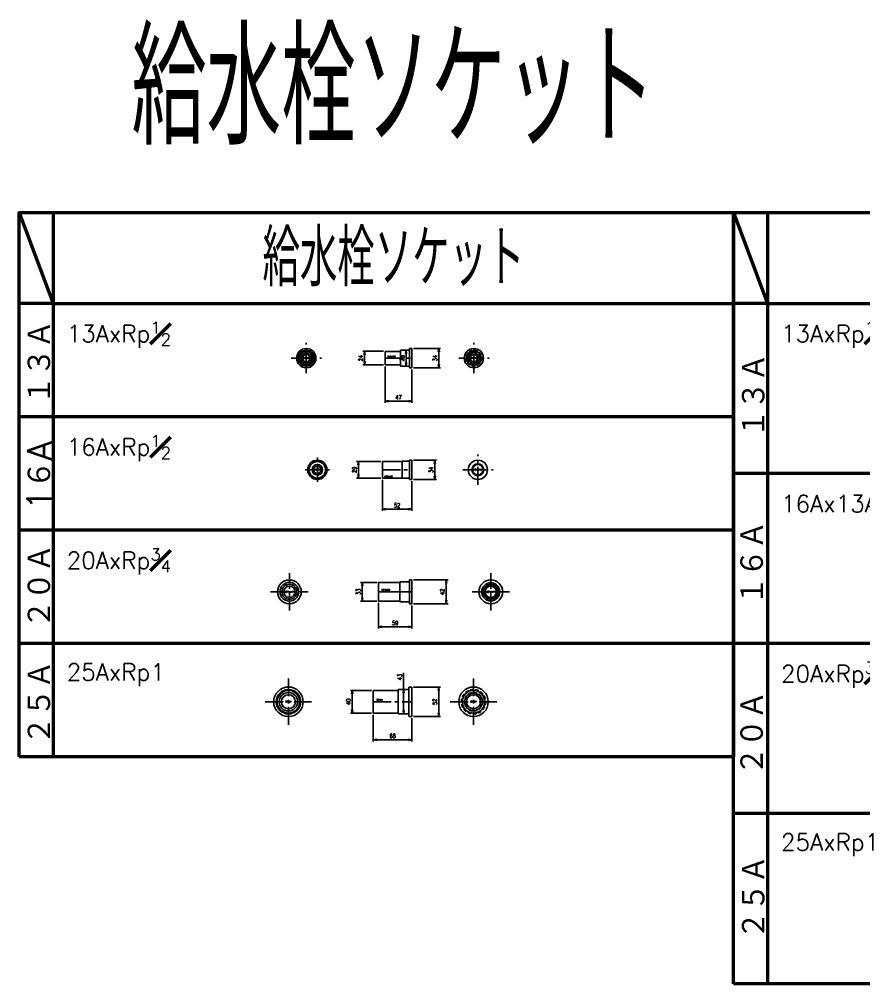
# Model space of a CAD drawing. Header units: millimetres. Extents: x 1711 to 90196, y -23291 to 8516.
# Drawn here: x 39308 to 40797, y -5161 to -3460 of the extents above; entities that cross this region are included whole.
import ezdxf
from ezdxf.enums import TextEntityAlignment as Align

# ---------------------------------------------------------------- set-up
doc = ezdxf.new("R2010")
doc.units = ezdxf.units.MM
doc.header["$PDMODE"] = 35
doc.linetypes.add('CENTER', pattern=[50.8, 31.75, -6.35, 6.35, -6.35])
doc.linetypes.add('HIDDEN', pattern=[9.525, 6.35, -3.175])
doc.layers.add('line', color=153, linetype='Continuous', lineweight=50)
for name, color, linetype in [('TEXT', 7, 'Continuous'), ('寸法', 2, 'Continuous'), ('配管-CVP', 4, 'Continuous'), ('＃配管（PVC)', 21, 'Continuous')]:
    doc.layers.add(name, color=color, linetype=linetype)
doc.styles.add('kpk', font='romans.shx', dxfattribs={"width": 0.7, "bigfont": 'extfont2.shx'})
doc.styles.get("Standard").update_dxf_attribs({"font": 'romans.shx', "bigfont": 'extfont.shx'})
doc.dimstyles.new('KPK-3', dxfattribs={"dimscale": 3, "dimtxt": 2.5, "dimasz": 2, "dimexe": 1, "dimexo": 1, "dimgap": 1, "dimtad": 3, "dimdec": 1, "dimdsep": 46, "dimtxsty": 'kpk', "dimblk": 'OPEN', "dimcen": 2.5, "dimclrd": 2, "dimclre": 2, "dimclrt": 4, "dimadec": 1, "dimazin": 2, "dimtfac": 1, "dimtdec": 1, "dimtmove": 0, "dimatfit": 2, "dimldrblk": 'OPEN', "dimfxl": 0, "dimlwd": -1, "dimlwe": -1, "dimarcsym": 0})

# ---------------------------------------------------------------- blocks, each defined once
blk = doc.blocks.new('_Open')
at = {"color": 0, "linetype": 'ByBlock', "lineweight": -2}
for p, q in [((-1, 0.17), (0, 0)), ((-1, -0.17), (0, 0)), ((0, 0), (-1, 0))]:
    blk.add_line(p, q, dxfattribs=at)
blk = doc.blocks.new('*D2018')
at = {"layer": 'Defpoints', "color": 0, "transparency": 16777216}
for p in [(39948.4, -4268.7), (40000.4, -4271.2), (40000.4, -4323.7)]:
    blk.add_point(p, dxfattribs=at)
at = {"layer": '寸法', "color": 2, "transparency": 16777216}
for p, q in [((39948.4, -4271.7), (39948.4, -4326.7)), ((40000.4, -4274.2), (40000.4, -4326.7)), ((39954.4, -4323.7), (39994.4, -4323.7))]:
    blk.add_line(p, q, dxfattribs=at)
at = {"layer": '寸法', "color": 2, "transparency": 16777216, "xscale": 6, "yscale": 6, "zscale": 6, "rotation": 180}
blk.add_blockref('_Open', (39948.4, -4323.7), dxfattribs=at)
at = {"layer": '寸法', "color": 2, "transparency": 16777216, "xscale": 6, "yscale": 6, "zscale": 6}
blk.add_blockref('_Open', (40000.4, -4323.7), dxfattribs=at)
at = {"layer": '寸法', "color": 4, "transparency": 16777216, "insert": (39974.4, -4316.9), "char_height": 7.5, "attachment_point": 5, "style": 'kpk', "bg_fill": 3, "box_fill_scale": 1.1, "bg_fill_color": 256, "bg_fill_true_color": 13158600, "bg_fill_transparency": 0}
blk.add_mtext('52', dxfattribs=at)
blk = doc.blocks.new('*D2019')
at = {"layer": 'Defpoints', "color": 0, "transparency": 16777216}
for p in [(39906, -4239.7), (39948.4, -4239.7), (39948.4, -4268.7)]:
    blk.add_point(p, dxfattribs=at)
at = {"layer": '寸法', "color": 2, "transparency": 16777216}
for p, q in [((39945.4, -4239.7), (39903, -4239.7)), ((39906, -4262.7), (39906, -4245.7)), ((39945.4, -4268.7), (39903, -4268.7))]:
    blk.add_line(p, q, dxfattribs=at)
at = {"layer": '寸法', "color": 2, "transparency": 16777216, "xscale": 6, "yscale": 6, "zscale": 6}
for p, rotation in [((39906, -4239.7), 90), ((39906, -4268.7), 270)]:
    blk.add_blockref('_Open', p, dxfattribs=dict(at, rotation=rotation))
at = {"layer": '寸法', "color": 4, "transparency": 16777216, "insert": (39899.2, -4254.2), "char_height": 7.5, "attachment_point": 5, "rotation": 90, "style": 'kpk', "bg_fill": 3, "box_fill_scale": 1.1, "bg_fill_color": 256, "bg_fill_true_color": 13158600, "bg_fill_transparency": 0}
blk.add_mtext('29', dxfattribs=at)
blk = doc.blocks.new('*D2020')
at = {"layer": 'Defpoints', "color": 0, "transparency": 16777216}
for p in [(40000.4, -4237.2), (40040.9, -4237.2), (40000.4, -4271.2)]:
    blk.add_point(p, dxfattribs=at)
at = {"layer": '寸法', "color": 2, "transparency": 16777216}
for p, q in [((40003.4, -4237.2), (40043.9, -4237.2)), ((40040.9, -4265.2), (40040.9, -4243.2)), ((40003.4, -4271.2), (40043.9, -4271.2))]:
    blk.add_line(p, q, dxfattribs=at)
at = {"layer": '寸法', "color": 2, "transparency": 16777216, "xscale": 6, "yscale": 6, "zscale": 6}
for p, rotation in [((40040.9, -4237.2), 90), ((40040.9, -4271.2), 270)]:
    blk.add_blockref('_Open', p, dxfattribs=dict(at, rotation=rotation))
at = {"layer": '寸法', "color": 4, "transparency": 16777216, "insert": (40034.1, -4254.2), "char_height": 7.5, "attachment_point": 5, "rotation": 90, "style": 'kpk', "bg_fill": 3, "box_fill_scale": 1.1, "bg_fill_color": 256, "bg_fill_true_color": 13158600, "bg_fill_transparency": 0}
blk.add_mtext('34', dxfattribs=at)
blk = doc.blocks.new('*D2021')
at = {"layer": 'Defpoints', "color": 0, "transparency": 16777216}
for p in [(39953.4, -4045.2), (39953.4, -4069.2)]:
    blk.add_point(p, dxfattribs=at)
at = {"layer": '寸法', "color": 2, "transparency": 16777216}
for p, q in [((39950.4, -4045.2), (39914.1, -4045.2)), ((39917.1, -4063.2), (39917.1, -4051.2)), ((39950.4, -4069.2), (39914.1, -4069.2))]:
    blk.add_line(p, q, dxfattribs=at)
at = {"layer": '寸法', "color": 2, "transparency": 16777216, "xscale": 6, "yscale": 6, "zscale": 6}
for p, rotation in [((39917.1, -4045.2), 90), ((39917.1, -4069.2), 270)]:
    blk.add_blockref('_Open', p, dxfattribs=dict(at, rotation=rotation))
at = {"layer": '寸法', "color": 4, "transparency": 16777216, "insert": (39910.3, -4057.2), "char_height": 7.5, "attachment_point": 5, "rotation": 90, "style": 'kpk', "bg_fill": 3, "box_fill_scale": 1.1, "bg_fill_color": 256, "bg_fill_true_color": 13158600, "bg_fill_transparency": 0}
blk.add_mtext('24', dxfattribs=at)
at = {"layer": 'Defpoints', "color": 0, "transparency": 16777216}
blk.add_point((39917.1, -4045.2), dxfattribs=at)
blk = doc.blocks.new('*D2022')
at = {"layer": 'Defpoints', "color": 0, "transparency": 16777216}
for p in [(39980.4, -4043.2), (39990.1, -4043.2), (39980.4, -4071.2)]:
    blk.add_point(p, dxfattribs=at)
at = {"layer": '寸法', "color": 2, "transparency": 16777216}
for p, q in [((39983.4, -4043.2), (39993.1, -4043.2)), ((39990.1, -4065.2), (39990.1, -4049.2)), ((39983.4, -4071.2), (39993.1, -4071.2))]:
    blk.add_line(p, q, dxfattribs=at)
at = {"layer": '寸法', "color": 2, "transparency": 16777216, "xscale": 6, "yscale": 6, "zscale": 6}
for p, rotation in [((39990.1, -4043.2), 90), ((39990.1, -4071.2), 270)]:
    blk.add_blockref('_Open', p, dxfattribs=dict(at, rotation=rotation))
at = {"layer": '寸法', "color": 4, "transparency": 16777216, "insert": (39983.3, -4057.2), "char_height": 7.5, "attachment_point": 5, "rotation": 90, "style": 'kpk', "bg_fill": 3, "box_fill_scale": 1.1, "bg_fill_color": 256, "bg_fill_true_color": 13158600, "bg_fill_transparency": 0}
blk.add_mtext('28', dxfattribs=at)
blk = doc.blocks.new('*D2023')
at = {"layer": 'Defpoints', "color": 0, "transparency": 16777216}
for p in [(40000.4, -4040.2), (40047.9, -4040.2), (40000.4, -4074.2)]:
    blk.add_point(p, dxfattribs=at)
at = {"layer": '寸法', "color": 2, "transparency": 16777216}
for p, q in [((40003.4, -4040.2), (40050.9, -4040.2)), ((40047.9, -4068.2), (40047.9, -4046.2)), ((40003.4, -4074.2), (40050.9, -4074.2))]:
    blk.add_line(p, q, dxfattribs=at)
at = {"layer": '寸法', "color": 2, "transparency": 16777216, "xscale": 6, "yscale": 6, "zscale": 6}
for p, rotation in [((40047.9, -4040.2), 90), ((40047.9, -4074.2), 270)]:
    blk.add_blockref('_Open', p, dxfattribs=dict(at, rotation=rotation))
at = {"layer": '寸法', "color": 4, "transparency": 16777216, "insert": (40041.2, -4057.2), "char_height": 7.5, "attachment_point": 5, "rotation": 90, "style": 'kpk', "bg_fill": 3, "box_fill_scale": 1.1, "bg_fill_color": 256, "bg_fill_true_color": 13158600, "bg_fill_transparency": 0}
blk.add_mtext('34', dxfattribs=at)
blk = doc.blocks.new('*D2024')
at = {"layer": 'Defpoints', "color": 0, "transparency": 16777216}
for p in [(39953.4, -4069.2), (40000.4, -4074.2), (39953.4, -4133.1)]:
    blk.add_point(p, dxfattribs=at)
at = {"layer": '寸法', "color": 2, "transparency": 16777216}
for p, q in [((39953.4, -4072.2), (39953.4, -4136.1)), ((40000.4, -4077.2), (40000.4, -4136.1)), ((39994.4, -4133.1), (39959.4, -4133.1))]:
    blk.add_line(p, q, dxfattribs=at)
at = {"layer": '寸法', "color": 2, "transparency": 16777216, "xscale": 6, "yscale": 6, "zscale": 6, "rotation": 180}
blk.add_blockref('_Open', (39953.4, -4133.1), dxfattribs=at)
at = {"layer": '寸法', "color": 2, "transparency": 16777216, "xscale": 6, "yscale": 6, "zscale": 6}
blk.add_blockref('_Open', (40000.4, -4133.1), dxfattribs=at)
at = {"layer": '寸法', "color": 4, "transparency": 16777216, "insert": (39976.9, -4126.3), "char_height": 7.5, "attachment_point": 5, "style": 'kpk', "bg_fill": 3, "box_fill_scale": 1.1, "bg_fill_color": 256, "bg_fill_true_color": 13158600, "bg_fill_transparency": 0}
blk.add_mtext('47', dxfattribs=at)
blk = doc.blocks.new('*D2025')
at = {"layer": 'Defpoints', "color": 0, "transparency": 16777216}
for p in [(40000.4, -4448.4), (40061.2, -4448.4), (40000.4, -4490.4)]:
    blk.add_point(p, dxfattribs=at)
at = {"layer": '寸法', "color": 2, "transparency": 16777216}
for p, q in [((40003.4, -4448.4), (40064.2, -4448.4)), ((40061.2, -4484.4), (40061.2, -4454.4)), ((40003.4, -4490.4), (40064.2, -4490.4))]:
    blk.add_line(p, q, dxfattribs=at)
at = {"layer": '寸法', "color": 2, "transparency": 16777216, "xscale": 6, "yscale": 6, "zscale": 6}
for p, rotation in [((40061.2, -4448.4), 90), ((40061.2, -4490.4), 270)]:
    blk.add_blockref('_Open', p, dxfattribs=dict(at, rotation=rotation))
at = {"layer": '寸法', "color": 4, "transparency": 16777216, "insert": (40054.4, -4469.4), "char_height": 7.5, "attachment_point": 5, "rotation": 90, "style": 'kpk', "bg_fill": 3, "box_fill_scale": 1.1, "bg_fill_color": 256, "bg_fill_true_color": 13158600, "bg_fill_transparency": 0}
blk.add_mtext('42', dxfattribs=at)
blk = doc.blocks.new('*D2026')
at = {"layer": 'Defpoints', "color": 0, "transparency": 16777216}
for p in [(39912.9, -4452.9), (39941.4, -4452.9), (39941.4, -4485.9)]:
    blk.add_point(p, dxfattribs=at)
at = {"layer": '寸法', "color": 2, "transparency": 16777216}
for p, q in [((39938.4, -4452.9), (39909.9, -4452.9)), ((39912.9, -4479.9), (39912.9, -4458.9)), ((39938.4, -4485.9), (39909.9, -4485.9))]:
    blk.add_line(p, q, dxfattribs=at)
at = {"layer": '寸法', "color": 2, "transparency": 16777216, "xscale": 6, "yscale": 6, "zscale": 6}
for p, rotation in [((39912.9, -4452.9), 90), ((39912.9, -4485.9), 270)]:
    blk.add_blockref('_Open', p, dxfattribs=dict(at, rotation=rotation))
at = {"layer": '寸法', "color": 4, "transparency": 16777216, "insert": (39906.1, -4469.4), "char_height": 7.5, "attachment_point": 5, "rotation": 90, "style": 'kpk', "bg_fill": 3, "box_fill_scale": 1.1, "bg_fill_color": 256, "bg_fill_true_color": 13158600, "bg_fill_transparency": 0}
blk.add_mtext('33', dxfattribs=at)
blk = doc.blocks.new('*D2027')
at = {"layer": 'Defpoints', "color": 0, "transparency": 16777216}
for p in [(39941.4, -4485.9), (40000.4, -4490.4), (40000.4, -4531.2)]:
    blk.add_point(p, dxfattribs=at)
at = {"layer": '寸法', "color": 2, "transparency": 16777216}
for p, q in [((39941.4, -4488.9), (39941.4, -4534.2)), ((40000.4, -4493.4), (40000.4, -4534.2)), ((39947.4, -4531.2), (39994.4, -4531.2))]:
    blk.add_line(p, q, dxfattribs=at)
at = {"layer": '寸法', "color": 2, "transparency": 16777216, "xscale": 6, "yscale": 6, "zscale": 6, "rotation": 180}
blk.add_blockref('_Open', (39941.4, -4531.2), dxfattribs=at)
at = {"layer": '寸法', "color": 2, "transparency": 16777216, "xscale": 6, "yscale": 6, "zscale": 6}
blk.add_blockref('_Open', (40000.4, -4531.2), dxfattribs=at)
at = {"layer": '寸法', "color": 4, "transparency": 16777216, "insert": (39970.9, -4524.5), "char_height": 7.5, "attachment_point": 5, "style": 'kpk', "bg_fill": 3, "box_fill_scale": 1.1, "bg_fill_color": 256, "bg_fill_true_color": 13158600, "bg_fill_transparency": 0}
blk.add_mtext('59', dxfattribs=at)
blk = doc.blocks.new('*D2028')
at = {"layer": 'Defpoints', "color": 0, "transparency": 16777216}
for p in [(40000.4, -4637.3), (40047.7, -4637.3), (40000.4, -4689.3)]:
    blk.add_point(p, dxfattribs=at)
at = {"layer": '寸法', "color": 2, "transparency": 16777216}
for p, q in [((40003.4, -4637.3), (40050.7, -4637.3)), ((40047.7, -4683.3), (40047.7, -4643.3)), ((40003.4, -4689.3), (40050.7, -4689.3))]:
    blk.add_line(p, q, dxfattribs=at)
at = {"layer": '寸法', "color": 2, "transparency": 16777216, "xscale": 6, "yscale": 6, "zscale": 6}
for p, rotation in [((40047.7, -4637.3), 90), ((40047.7, -4689.3), 270)]:
    blk.add_blockref('_Open', p, dxfattribs=dict(at, rotation=rotation))
at = {"layer": '寸法', "color": 4, "transparency": 16777216, "insert": (40040.9, -4663.3), "char_height": 7.5, "attachment_point": 5, "rotation": 90, "style": 'kpk', "bg_fill": 3, "box_fill_scale": 1.1, "bg_fill_color": 256, "bg_fill_true_color": 13158600, "bg_fill_transparency": 0}
blk.add_mtext('52', dxfattribs=at)
blk = doc.blocks.new('*D2029')
at = {"layer": 'Defpoints', "color": 0, "transparency": 16777216}
for p in [(39985.9, -4641.8), (39985.9, -4641.8), (39985.9, -4684.8)]:
    blk.add_point(p, dxfattribs=at)
at = {"layer": '寸法', "color": 2, "transparency": 16777216}
for p, q in [((39985.9, -4641.8), (39985.9, -4612.5)), ((39985.9, -4678.8), (39985.9, -4647.8))]:
    blk.add_line(p, q, dxfattribs=at)
at = {"layer": '寸法', "color": 2, "transparency": 16777216, "xscale": 6, "yscale": 6, "zscale": 6}
for p, rotation in [((39985.9, -4641.8), 90), ((39985.9, -4684.8), 270)]:
    blk.add_blockref('_Open', p, dxfattribs=dict(at, rotation=rotation))
at = {"layer": '寸法', "color": 4, "transparency": 16777216, "insert": (39979.1, -4619.7), "char_height": 7.5, "attachment_point": 5, "rotation": 90, "style": 'kpk', "bg_fill": 3, "box_fill_scale": 1.1, "bg_fill_color": 256, "bg_fill_true_color": 13158600, "bg_fill_transparency": 0}
blk.add_mtext('43', dxfattribs=at)
blk = doc.blocks.new('*D2030')
at = {"layer": 'Defpoints', "color": 0, "transparency": 16777216}
for p in [(39895.1, -4643.3), (39932.4, -4643.3), (39932.4, -4683.3)]:
    blk.add_point(p, dxfattribs=at)
at = {"layer": '寸法', "color": 2, "transparency": 16777216}
for p, q in [((39929.4, -4643.3), (39892.1, -4643.3)), ((39895.1, -4677.3), (39895.1, -4649.3)), ((39929.4, -4683.3), (39892.1, -4683.3))]:
    blk.add_line(p, q, dxfattribs=at)
at = {"layer": '寸法', "color": 2, "transparency": 16777216, "xscale": 6, "yscale": 6, "zscale": 6}
for p, rotation in [((39895.1, -4643.3), 90), ((39895.1, -4683.3), 270)]:
    blk.add_blockref('_Open', p, dxfattribs=dict(at, rotation=rotation))
at = {"layer": '寸法', "color": 4, "transparency": 16777216, "insert": (39888.4, -4663.3), "char_height": 7.5, "attachment_point": 5, "rotation": 90, "style": 'kpk', "bg_fill": 3, "box_fill_scale": 1.1, "bg_fill_color": 256, "bg_fill_true_color": 13158600, "bg_fill_transparency": 0}
blk.add_mtext('40', dxfattribs=at)
blk = doc.blocks.new('*D2031')
at = {"layer": 'Defpoints', "color": 0, "transparency": 16777216}
for p in [(39932.4, -4683.3), (40000.4, -4689.3), (39932.4, -4730.4)]:
    blk.add_point(p, dxfattribs=at)
at = {"layer": '寸法', "color": 2, "transparency": 16777216}
for p, q in [((39932.4, -4686.3), (39932.4, -4733.4)), ((40000.4, -4692.3), (40000.4, -4733.4)), ((39994.4, -4730.4), (39938.4, -4730.4))]:
    blk.add_line(p, q, dxfattribs=at)
at = {"layer": '寸法', "color": 2, "transparency": 16777216, "xscale": 6, "yscale": 6, "zscale": 6, "rotation": 180}
blk.add_blockref('_Open', (39932.4, -4730.4), dxfattribs=at)
at = {"layer": '寸法', "color": 2, "transparency": 16777216, "xscale": 6, "yscale": 6, "zscale": 6}
blk.add_blockref('_Open', (40000.4, -4730.4), dxfattribs=at)
at = {"layer": '寸法', "color": 4, "transparency": 16777216, "insert": (39966.4, -4723.6), "char_height": 7.5, "attachment_point": 5, "style": 'kpk', "bg_fill": 3, "box_fill_scale": 1.1, "bg_fill_color": 256, "bg_fill_true_color": 13158600, "bg_fill_transparency": 0}
blk.add_mtext('68', dxfattribs=at)
blk = doc.blocks.new('A$C507108DE')
at = {"layer": '＃配管（PVC)', "color": 2, "linetype": 'CENTER'}
for p, q in [((0, -26.775), (0, 26.775)), ((-26.775, 0), (26.775, 0))]:
    blk.add_line(p, q, dxfattribs=at)
at = {"layer": '＃配管（PVC)', "color": 0, "linetype": 'ByBlock'}
for radius in [17, 14, 12, 9.2, 6.5]:
    blk.add_circle((0, 0), radius, dxfattribs=at)
at = {"layer": 'Defpoints', "color": 6, "style": 'kpk', "width": 0.7}
blk.add_text('13*Rp1/2', height=2.5, dxfattribs=at).set_placement((0, 0), align=Align.MIDDLE)
blk = doc.blocks.new('A$C46CB299B')
at = {"layer": '＃配管（PVC)', "color": 0}
for p, q in [((-20, 12), (-47, 12)), ((-47, 12), (-47, -12)), ((-4, 14), (-20, 14)), ((-20, 14), (-20, -14)), ((0, 17), (-4, 17)), ((-4, 17), (-4, -17)), ((0, 17), (0, -17)), ((-47, -12), (-20, -12)), ((-20, -14), (-4, -14)), ((-4, -17), (0, -17))]:
    blk.add_line(p, q, dxfattribs=at)
at = {"layer": '＃配管（PVC)', "color": 2, "linetype": 'CENTER'}
blk.add_line((-47, 0), (0, 0), dxfattribs=at)
at = {"layer": 'Defpoints', "color": 6, "style": 'kpk', "width": 0.7}
blk.add_text('13*Rp1/2', height=2.5, dxfattribs=at).set_placement((-43.6, 1.4))
blk = doc.blocks.new('A$C30FF3F49')
at = {"layer": '＃配管（PVC)', "color": 2, "linetype": 'CENTER'}
for p, q in [((0, -26.775), (0, 26.775)), ((-26.775, 0), (26.775, 0))]:
    blk.add_line(p, q, dxfattribs=at)
at = {"layer": '＃配管（PVC)', "color": 0, "linetype": 'ByBlock'}
for radius in [17, 13, 9.316, 6.5]:
    blk.add_circle((0, 0), radius, dxfattribs=at)
at = {"layer": '＃配管（PVC)', "color": 132, "linetype": 'HIDDEN'}
for radius in [14, 12]:
    blk.add_circle((0, 0), radius, dxfattribs=at)
blk.add_arc((0, 0), 10.477, 75, 15, dxfattribs=at)
at = {"layer": 'Defpoints', "color": 6, "style": 'kpk', "width": 0.7}
blk.add_text('13*Rp1/2', height=2.5, dxfattribs=at).set_placement((0, 0), align=Align.MIDDLE)
blk = doc.blocks.new('A$C21AE25C9')
at = {"layer": '＃配管（PVC)', "color": 2, "linetype": 'CENTER'}
for p, q in [((0, -21.42), (0, 21.42)), ((-21.42, 0), (21.42, 0))]:
    blk.add_line(p, q, dxfattribs=at)
at = {"layer": '＃配管（PVC)', "color": 0, "linetype": 'ByBlock'}
for radius in [17, 14.5, 9.2, 6.5]:
    blk.add_circle((0, 0), radius, dxfattribs=at)
at = {"layer": 'Defpoints', "color": 6, "style": 'kpk', "width": 0.7}
blk.add_text('16*Rp1/2', height=2.5, dxfattribs=at).set_placement((0, 0), align=Align.MIDDLE)
blk = doc.blocks.new('A$C23A02947')
at = {"color": 0}
for p, q in [((52, 17), (48, 17)), ((48, -17), (52, -17))]:
    blk.add_line(p, q, dxfattribs=at)
at = {"layer": '＃配管（PVC)', "color": 0}
for p, q in [((0, -14.5), (0, 14.5)), ((0, 14.5), (35, 14.5)), ((35, 15), (48, 15)), ((35, 14.5), (35, 15)), ((35, 14.5), (35, -14.5)), ((48, 17), (48, -17)), ((52, 17), (52, -17)), ((35, -14.5), (0, -14.5)), ((35, -14.5), (35, -15)), ((48, -15), (35, -15))]:
    blk.add_line(p, q, dxfattribs=at)
at = {"layer": '＃配管（PVC)', "color": 2, "linetype": 'CENTER'}
blk.add_line((0, 0), (52, 0), dxfattribs=at)
at = {"layer": 'Defpoints', "color": 6, "style": 'kpk', "width": 0.7}
blk.add_text('16*Rp1/2', height=2.5, dxfattribs=at).set_placement((3.5, -13.1))
blk = doc.blocks.new('A$C048365E9')
at = {"layer": '＃配管（PVC)', "color": 2, "linetype": 'CENTER'}
for p, q in [((0, -26.775), (0, 26.775)), ((-26.775, 0), (26.775, 0))]:
    blk.add_line(p, q, dxfattribs=at)
at = {"layer": '＃配管（PVC)', "color": 0, "linetype": 'ByBlock'}
for radius in [17, 9.315]:
    blk.add_circle((0, 0), radius, dxfattribs=at)
at = {"layer": '＃配管（PVC)', "color": 3, "linetype": 'ByBlock'}
blk.add_circle((0, 0), 10.478, dxfattribs=at)
at = {"layer": 'Defpoints', "color": 6, "style": 'kpk', "width": 0.7}
blk.add_text('16*Rp1/2', height=2.5, dxfattribs=at).set_placement((0, 0), align=Align.MIDDLE)
blk = doc.blocks.new('A$C3A936215')
at = {"layer": '＃配管（PVC)', "color": 2, "linetype": 'CENTER'}
for p, q in [((0, -33.075), (0, 33.075)), ((-33.075, 0), (33.075, 0))]:
    blk.add_line(p, q, dxfattribs=at)
at = {"layer": '＃配管（PVC)', "color": 0, "linetype": 'ByBlock'}
for radius in [21, 16.5, 13.225, 10]:
    blk.add_circle((0, 0), radius, dxfattribs=at)
at = {"color": 6}
blk.add_text('20*Rp3/4', height=2.5, dxfattribs=at).set_placement((0, 0), align=Align.MIDDLE)
blk = doc.blocks.new('A$C73B3206F')
blk.add_line((59, 21), (55, 21))
at = {"layer": '＃配管（PVC)', "color": 2}
blk.add_line((0, 0), (59, 0), dxfattribs=at)
at = {"layer": '＃配管（PVC)', "color": 0, "linetype": 'ByBlock'}
for points in [[(55, 17.5), (38, 17.5), (38, -17.5), (55, -17.5)], [(55, 21), (55, -21), (59, -21), (59, 21)], [(38, 16.5), (0, 16.5), (0, -16.5), (38, -16.5)]]:
    blk.add_lwpolyline(points, dxfattribs=at)
at = {"layer": 'Defpoints', "color": 6, "style": 'kpk', "width": 0.7}
blk.add_text('20*Rp3/4', height=2.5, dxfattribs=at).set_placement((5.9, 2.2))
blk = doc.blocks.new('A$C037D4D8C')
at = {"layer": '＃配管（PVC)', "color": 2, "linetype": 'CENTER'}
for p, q in [((0, -33.075), (0, 33.075)), ((-33.075, 0), (33.075, 0))]:
    blk.add_line(p, q, dxfattribs=at)
at = {"layer": '＃配管（PVC)', "color": 0, "linetype": 'ByBlock'}
for radius in [21, 16, 12.058, 10]:
    blk.add_circle((0, 0), radius, dxfattribs=at)
at = {"layer": '＃配管（PVC)', "color": 3, "linetype": 'ByBlock'}
blk.add_circle((0, 0), 13.221, dxfattribs=at)
at = {"layer": 'Defpoints', "color": 6, "style": 'kpk', "width": 0.7}
blk.add_text('20*Rp3/4', height=2.5, dxfattribs=at).set_placement((0, 0), align=Align.MIDDLE)
blk = doc.blocks.new('A$C19F012E1')
at = {"layer": '＃配管（PVC)', "color": 2, "linetype": 'CENTER'}
for p, q in [((0, -40.95), (0, 40.95)), ((-40.95, 0), (40.95, 0))]:
    blk.add_line(p, q, dxfattribs=at)
at = {"layer": '＃配管（PVC)', "color": 0, "linetype": 'ByBlock'}
for radius in [26, 21.5, 20, 16.27, 12.5]:
    blk.add_circle((0, 0), radius, dxfattribs=at)
at = {"layer": 'Defpoints', "color": 6, "style": 'kpk', "width": 0.7}
blk.add_text('25*Rp1', height=2.5, dxfattribs=at).set_placement((0, 0), align=Align.MIDDLE)
blk = doc.blocks.new('A$C21607C55')
at = {"color": 0}
for p, q in [((68, 26), (63, 26)), ((63, -26), (68, -26))]:
    blk.add_line(p, q, dxfattribs=at)
at = {"color": 0, "linetype": 'ByBlock'}
blk.add_line((44, -21.5), (63, -21.5), dxfattribs=at)
at = {"layer": '＃配管（PVC)', "color": 0, "linetype": 'ByBlock'}
for p, q in [((44, 20), (0, 20)), ((0, 20), (0, -20)), ((63, 21.5), (44, 21.5)), ((44, 21.5), (44, -21.5)), ((63, 26), (63, -26)), ((68, 26), (68, -26)), ((0, -20), (44, -20))]:
    blk.add_line(p, q, dxfattribs=at)
at = {"layer": '＃配管（PVC)', "color": 2, "linetype": 'CENTER'}
blk.add_line((0, 0), (68, 0), dxfattribs=at)
at = {"layer": 'Defpoints', "color": 6, "style": 'kpk', "width": 0.7}
blk.add_text('25*Rp1', height=2.5, dxfattribs=at).set_placement((5.9, 2.2))
blk = doc.blocks.new('A$C0F731572')
at = {"layer": '＃配管（PVC)', "color": 2, "linetype": 'CENTER'}
for p, q in [((0, -40.95), (0, 40.95)), ((-40.95, 0), (40.95, 0))]:
    blk.add_line(p, q, dxfattribs=at)
at = {"layer": '＃配管（PVC)', "color": 0, "linetype": 'ByBlock'}
for radius in [26, 20, 15.5, 12.5]:
    blk.add_circle((0, 0), radius, dxfattribs=at)
at = {"layer": '＃配管（PVC)', "color": 132, "linetype": 'HIDDEN'}
for radius in [21.5, 16.27]:
    blk.add_circle((0, 0), radius, dxfattribs=at)
at = {"layer": 'Defpoints', "color": 6, "style": 'kpk', "width": 0.7}
blk.add_text('25*Rp1', height=2.5, dxfattribs=at).set_placement((0, 0), align=Align.MIDDLE)
blk = doc.blocks.new('A$Cf01605b7')
at = {"layer": 'line'}
for p, q in [((60, 0), (1260, 0)), ((1260, 0), (1260, -960)), ((1320, 0), (2520, 0)), ((2520, 0), (2520, -1360)), ((2580, 0), (3780, 0)), ((3780, 0), (3780, -1360)), ((60, -160), (1260, -160)), ((1320, -160), (2520, -160)), ((2580, -160), (3780, -160))]:
    blk.add_line(p, q, dxfattribs=at)
for points in [[(0, -960), (0, 0), (60, 0), (60, -960)], [(0, 0), (60, -160), (0, -160)], [(1260, -1360), (1260, 0), (1320, 0), (1320, -1360)], [(1260, 0), (1320, -160), (1260, -160)], [(2520, -1360), (2520, 0), (2580, 0), (2580, -1360)], [(2520, 0), (2580, -160), (2520, -160)], [(1260, -360), (60, -360), (0, -360)], [(2520, -460), (1320, -460), (1260, -460)], [(3780, -460), (2580, -460), (2520, -460)], [(1260, -560), (60, -560), (0, -560)], [(1260, -760), (60, -760), (0, -760)], [(2520, -760), (1260, -760)], [(3780, -760), (2580, -760)], [(1260, -960), (60, -960), (0, -960)], [(2520, -1060), (1320, -1060), (1260, -1060)], [(3780, -1060), (2580, -1060), (2520, -1060)], [(2520, -1360), (1320, -1360), (1260, -1360)], [(3780, -1360), (2580, -1360), (2520, -1360)]]:
    blk.add_lwpolyline(points, dxfattribs=at)
for points in [[(2520, -160), (2220, -160), (2220, -460), (2520, -460)], [(3780, -160), (3480, -160), (3480, -460), (3780, -460)], [(2520, -460), (2220, -460), (2220, -760), (2520, -760)], [(3780, -460), (3480, -460), (3480, -760), (3780, -760)], [(2520, -760), (2220, -760), (2220, -1060), (2520, -1060)], [(3780, -760), (3480, -760), (3480, -1060), (3780, -1060)], [(2520, -1060), (2220, -1060), (2220, -1360), (2520, -1360)], [(3780, -1060), (3480, -1060), (3480, -1360), (3780, -1360)]]:
    blk.add_lwpolyline(points, close=True, dxfattribs=at)
for s, insert, char_height, attachment_point in [('{\\W0.6;給水栓ソケット}', (660, -80), 100, 5), ('{\\W0.6;給水栓エルボ}', (1920, -80), 100, 5), ('{\\W0.6;給水栓チーズ}', (3180, -80), 100, 5), ('\\A1;13AxRp{\\H0.7x;\\S1#2;}', (83.6, -215.3), 30, 4), ('\\A1;13AxRp{\\H0.7x;\\S1#2;}', (1343.6, -215.3), 30, 4), ('\\A1;13Ax13AxRp{\\H0.7x;\\S1#2;}', (2603.6, -215.3), 30, 4), ('\\A1;16AxRp{\\H0.7x;\\S1#2;}', (83.6, -415.3), 30, 4), ('\\A1;16Ax13AxRp{\\H0.7x;\\S1#2;}', (1343.6, -515.3), 30, 4), ('\\A1;20Ax13AxRp{\\H0.7x;\\S1#2;}', (2603.6, -515.3), 30, 4), ('\\A1;20AxRp{\\H0.7x;\\S3#4;}', (83.6, -615.3), 30, 4), ('25AxRp1', (83.6, -815.3), 30, 4), ('\\A1;20AxRp{\\H0.7x;\\S3#4;}', (1343.6, -815.3), 30, 4), ('\\A1;20Ax20AxRp{\\H0.7x;\\S3#4;}', (2603.6, -815.3), 30, 4), ('25AxRp1', (1343.6, -1115.3), 30, 4), ('25Ax25AxRp1', (2603.6, -1115.3), 30, 4)]:
    blk.add_mtext(s, dxfattribs=dict(at, insert=insert, char_height=char_height, attachment_point=attachment_point))
at = {"layer": 'line', "char_height": 45, "attachment_point": 5, "rotation": 90}
for s, insert in [('１３Ａ', (36.2, -263.9)), ('１３Ａ', (1296.2, -322.4)), ('１３Ａ', (2556.2, -322.4)), ('1６A', (36.2, -463.9)), ('１６Ａ', (1293.4, -617.9)), ('２０Ａ', (36.2, -658.7)), ('２０Ａ', (2553.4, -760)), ('２５Ａ', (36.2, -864.2)), ('２０Ａ', (1293.4, -917.9)), ('２５Ａ', (1296.2, -1207.6)), ('２５Ａ', (2556.2, -1207.6))]:
    blk.add_mtext(s, dxfattribs=dict(at, insert=insert))

msp = doc.modelspace()

# ---------------------------------------------------------------- block references
at = {"layer": '配管-CVP'}
for name, p in [('A$C507108DE', (39814.1354, -4057.2274)), ('A$C30FF3F49', (40109.7885, -4057.2274)), ('A$C21AE25C9', (39833.6651, -4254.1541)), ('A$C048365E9', (40116.8053, -4254.1541)), ('A$C3A936215', (39784.3254, -4469.3936)), ('A$C037D4D8C', (40139.5691, -4469.3936)), ('A$C19F012E1', (39782.6919, -4663.3084)), ('A$C0F731572', (40109.1648, -4663.3084))]:
    msp.add_blockref(name, p, dxfattribs=at)

# ---------------------------------------------------------------- texts
at = {"layer": 'TEXT', "color": 6, "insert": (39967.932, -3580.6046), "char_height": 200, "attachment_point": 5}
msp.add_mtext('{\\W0.6;給水栓ソケット}', dxfattribs=at)

# ---------------------------------------------------------------- dimensions: what is measured, and where the dimension line sits
at = {"layer": '寸法'}
for base, p1, p2, picture, middle in [((39917.0874, -4045.2274), (39953.3542, -4069.2274), (39953.3542, -4045.2274), '*D2021', (39910.3374, -4057.2274)), ((39990.0593, -4043.2274), (39980.3542, -4071.2274), (39980.3542, -4043.2274), '*D2022', (39983.3093, -4057.2274)), ((39912.8554, -4452.8936), (39941.3542, -4485.8936), (39941.3542, -4452.8936), '*D2026', (39906.1054, -4469.3936)), ((40061.1905, -4448.3936), (40000.3542, -4490.3936), (40000.3542, -4448.3936), '*D2025', (40054.4405, -4469.3936)), ((39895.1399, -4643.3084), (39932.3542, -4683.3084), (39932.3542, -4643.3084), '*D2030', (39888.3899, -4663.3084)), ((40047.669, -4637.3084), (40000.3542, -4689.3084), (40000.3542, -4637.3084), '*D2028', (40040.919, -4663.3084))]:
    dim = msp.add_linear_dim(base=base, p1=p1, p2=p2, angle=90, dimstyle='KPK-3', dxfattribs=at)
    dim.commit()
    dim.dimension.update_dxf_attribs({"geometry": picture, "text_midpoint": middle})
dim = msp.add_linear_dim(base=(40000.3542, -4323.6638), p1=(39948.3542, -4268.6541), p2=(40000.3542, -4271.1541), dimstyle='KPK-3', dxfattribs=at)
dim.commit()
dim.dimension.update_dxf_attribs({"geometry": '*D2018', "text_midpoint": (39974.3542, -4316.9138)})
dim = msp.add_linear_dim(base=(39985.8542, -4641.8084), p1=(39985.8542, -4684.8084), p2=(39985.8542, -4641.8084), angle=90, dimstyle='KPK-3', dxfattribs=at)
dim.commit()
dim.dimension.update_dxf_attribs({"geometry": '*D2029', "text_midpoint": (39985.8542, -4619.7251), "dimtype": 160})

# ---------------------------------------------------------------- next in the draw order: dimensions: what is measured, and where the dimension line sits
for base, p1, p2, picture, middle in [((40047.9101, -4040.2274), (40000.3542, -4074.2274), (40000.3542, -4040.2274), '*D2023', (40041.1601, -4057.2274)), ((39905.9903, -4239.6541), (39948.3542, -4268.6541), (39948.3542, -4239.6541), '*D2019', (39899.2403, -4254.1541)), ((40040.8691, -4237.1541), (40000.3542, -4271.1541), (40000.3542, -4237.1541), '*D2020', (40034.1191, -4254.1541))]:
    dim = msp.add_linear_dim(base=base, p1=p1, p2=p2, angle=90, dimstyle='KPK-3', dxfattribs=at)
    dim.commit()
    dim.dimension.update_dxf_attribs({"geometry": picture, "text_midpoint": middle})
for base, p1, p2, picture, middle in [((40000.3542, -4531.2322), (39941.3542, -4485.8936), (40000.3542, -4490.3936), '*D2027', (39970.8542, -4524.4822)), ((39932.3542, -4730.3716), (40000.3542, -4689.3084), (39932.3542, -4683.3084), '*D2031', (39966.3542, -4723.6216))]:
    dim = msp.add_linear_dim(base=base, p1=p1, p2=p2, dimstyle='KPK-3', dxfattribs=at)
    dim.commit()
    dim.dimension.update_dxf_attribs({"geometry": picture, "text_midpoint": middle})

# ---------------------------------------------------------------- next in the draw order: block references
at = {"layer": '配管-CVP'}
for name, p in [('A$C23A02947', (39948.3542, -4254.1541)), ('A$C73B3206F', (39941.3542, -4469.3936)), ('A$C21607C55', (39932.3542, -4663.3084))]:
    msp.add_blockref(name, p, dxfattribs=at)

# ---------------------------------------------------------------- next in the draw order: dimensions: what is measured, and where the dimension line sits
at = {"layer": '寸法'}
dim = msp.add_linear_dim(base=(39953.3542, -4133.0573), p1=(40000.3542, -4074.2274), p2=(39953.3542, -4069.2274), dimstyle='KPK-3', dxfattribs=at)
dim.commit()
dim.dimension.update_dxf_attribs({"geometry": '*D2024', "text_midpoint": (39976.8542, -4126.3073)})

# ---------------------------------------------------------------- next in the draw order: block references
at = {"layer": 'line'}
msp.add_blockref('A$Cf01605b7', (39307.932, -3800.6046), dxfattribs=at)
at = {"layer": '配管-CVP'}
msp.add_blockref('A$C46CB299B', (40000.3542, -4057.2274), dxfattribs=at)

doc.saveas('drawing.dxf')
